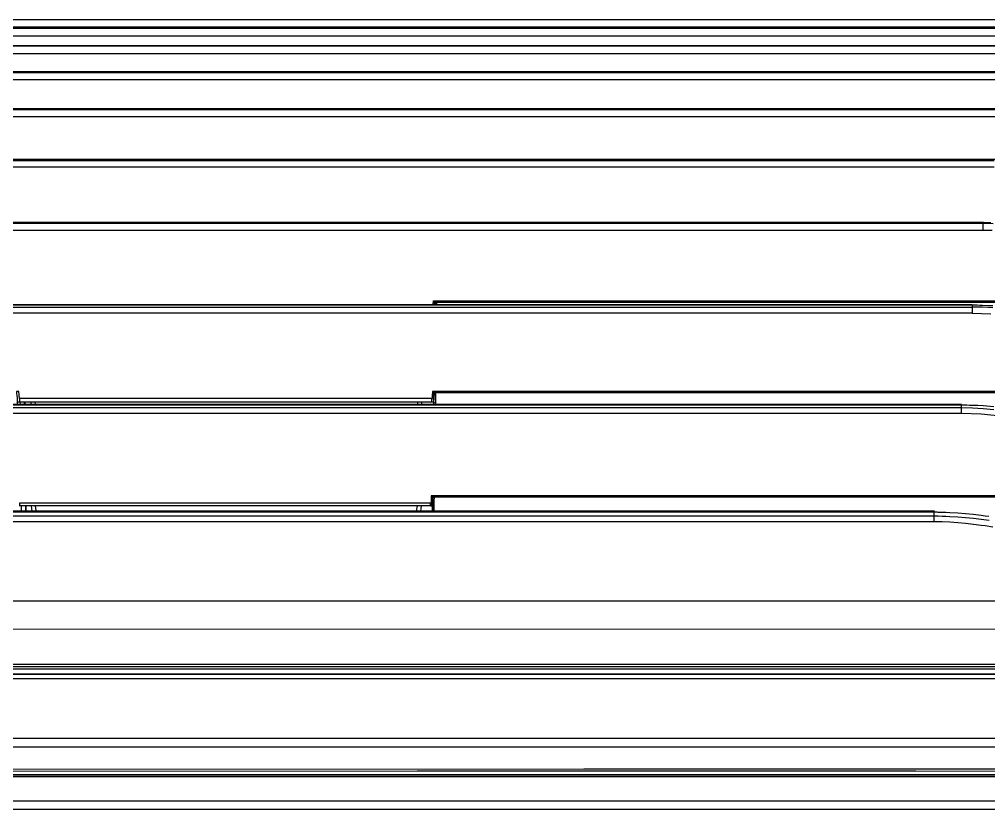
# Model space of a CAD drawing. Header units: millimetres. Extents: x 1291 to 5660, y 748 to 2981.
# Drawn here: x 2188.1 to 2310.5, y 2860.3 to 2960.2 of the extents above; entities that cross this region are included whole.
import ezdxf

# ---------------------------------------------------------------- set-up
doc = ezdxf.new("R2010")
doc.units = ezdxf.units.MM

msp = doc.modelspace()

# ---------------------------------------------------------------- linework, layer by layer
for points in [[(1624.54, 2959.43), (1625.52, 2959.6), (1626.51, 2959.75), (1627.5, 2959.89), (1628.49, 2960), (1629.49, 2960.09), (1630.48, 2960.16), (1630.98, 2960.18), (1631.48, 2960.2), (1631.73, 2960.21), (1631.98, 2960.21), (1632.1, 2960.21), (1632.23, 2960.22), (2318.24, 2960.22), (2318.36, 2960.21), (2318.49, 2960.21), (2318.74, 2960.21), (2318.99, 2960.2), (2319.49, 2960.18), (2319.99, 2960.16), (2320.98, 2960.09), (2321.98, 2960), (2322.97, 2959.89)], [(2320.81, 2958.84), (2319.78, 2958.93), (2318.74, 2959), (2318.22, 2959.02), (2317.7, 2959.04), (2317.44, 2959.05), (2317.18, 2959.05), (2317.05, 2959.05), (2316.92, 2959.05), (1633.55, 2959.05), (1633.42, 2959.05), (1633.3, 2959.05), (1632.77, 2959.04), (1632.25, 2959.02), (1631.73, 2959)], [(1632.48, 2959.28), (2317.99, 2959.28), (2318.78, 2959.27), (2319.57, 2959.24), (2320.35, 2959.2), (2321.14, 2959.13), (2321.93, 2959.06), (2322.71, 2958.97), (2323.1, 2958.92), (2323.49, 2958.87), (2324.28, 2958.75), (2325.84, 2958.48), (2327.39, 2958.18), (2328.93, 2957.85), (2330.47, 2957.5), (2332, 2957.14), (2335.07, 2956.39), (2336.61, 2956.03), (2339.69, 2955.35), (2342.8, 2954.78), (2343.41, 2954.84)], [(2316.65, 2958.08), (1633.81, 2958.08), (1632.96, 2958.07), (1632.11, 2958.04), (1631.26, 2957.99), (1630.42, 2957.93), (1629.57, 2957.85), (1628.73, 2957.76), (1628.3, 2957.7), (1627.88, 2957.65), (1627.46, 2957.59), (1627.04, 2957.53), (1625.36, 2957.25), (1623.69, 2956.94), (1622.03, 2956.61), (1620.37, 2956.24), (1618.71, 2955.87), (1617.06, 2955.49), (1615.4, 2955.12), (1613.74, 2954.75), (1612.08, 2954.4), (1610.41, 2954.08), (1608.74, 2953.79), (1607.06, 2953.54)], [(1634.65, 2956.91), (2315.82, 2956.91), (2316.09, 2956.91), (2316.36, 2956.9), (2316.9, 2956.88), (2317.44, 2956.86), (2318.52, 2956.79), (2319.6, 2956.7)], [(2315.27, 2956.83), (1635.19, 2956.83)], [(1635.19, 2955.92), (2315.27, 2955.92)], [(2314.59, 2953.59), (1635.88, 2953.59)], [(1636.43, 2953.49), (2314.03, 2953.49)], [(2314.03, 2952.59), (1636.43, 2952.59)], [(1637.59, 2948.93), (2312.88, 2948.93)], [(2312.59, 2948.77), (1637.88, 2948.77)], [(2312.59, 2947.88), (1637.88, 2947.88)], [(2311.54, 2942.49), (1638.93, 2942.49)], [(1639.24, 2942.37), (2311.23, 2942.37)], [(2311.23, 2941.51), (1639.24, 2941.51)], [(2309.87, 2934.57), (1640.36, 2934.53)], [(1640.61, 2934.52), (2310.1, 2934.53), (2310.18, 2934.52), (2310.49, 2934.52), (2310.81, 2934.51)], [(2311.14, 2934.37), (2309.87, 2934.4), (1640.61, 2934.4)], [(2309.87, 2933.57), (2309.87, 2934.57)], [(1640.6, 2933.57), (2309.86, 2933.57), (2310.98, 2933.55)], [(2240.47, 2924.45), (2240.45, 2924.48), (2240.43, 2924.53), (2240.42, 2924.55), (2240.4, 2924.57), (2240.4, 2924.58), (2240.4, 2924.6), (2240.39, 2924.6), (2240.39, 2924.61), (2339.2, 2924.61), (2339.23, 2924.62), (2339.27, 2924.62)], [(2240.53, 2924.32), (2240.51, 2924.38), (2240.5, 2924.41), (2240.48, 2924.43)], [(2240.58, 2924.14), (2240.58, 2924.16), (2240.56, 2924.28), (2240.55, 2924.29), (2240.62, 2924.4), (2240.72, 2924.45), (2339.2, 2924.45), (2339.26, 2924.46), (2339.31, 2924.47)], [(2311.08, 2923.98), (2310.43, 2924.01), (2309.77, 2924.04), (2309.44, 2924.05), (2309.12, 2924.06), (1641.35, 2924.06)], [(2308.48, 2924.14), (1641.99, 2924.14)], [(1642.01, 2923.83), (2308.46, 2923.83)], [(2240.55, 2924.29), (2240.54, 2924.31)], [(2240.78, 2924.33), (2240.64, 2924.28), (2240.58, 2924.16)], [(2308.46, 2924.14), (2308.46, 2923.08), (2310.81, 2922.99)], [(2311.1, 2923.73), (2309.78, 2923.81), (2308.46, 2923.84)], [(2308.46, 2923.08), (1642.01, 2923.08)], [(2344.95, 2914.17), (2344.94, 2914.23), (2344.93, 2914.32), (2343.5, 2914.11), (2342.08, 2913.84), (2340.67, 2913.52), (2339.27, 2913.15), (2339.24, 2913.14), (2240.27, 2913.14), (2240.26, 2912.67), (2240.26, 2912.47), (2240.25, 2912.27), (2188.09, 2912.27), (2188.06, 2912.72), (2188.02, 2913.17), (2187.81, 2913.16), (2187.72, 2913.17), (2187.74, 2912.92), (2187.76, 2912.67), (2187.79, 2912.37), (2187.81, 2912.07), (2187.81, 2911.53)], [(2188.12, 2912.27), (2188.12, 2911.86)], [(2240.14, 2912.27), (2240.14, 2911.86)], [(2240.54, 2913), (2240.52, 2913.01), (2240.29, 2913.12)], [(2240.3, 2913.08), (2240.36, 2912.96)], [(2240.33, 2913.11), (2240.31, 2913.12)], [(2240.34, 2912.26), (2240.32, 2912.26)], [(2240.34, 2912.25), (2240.37, 2912.22), (2240.41, 2912.18), (2240.43, 2912.16)], [(2240.38, 2912.24), (2240.37, 2912.24), (2240.37, 2912.24)], [(2240.39, 2912.88), (2240.4, 2912.87), (2240.41, 2912.85)], [(2240.39, 2912.23), (2240.39, 2912.24)], [(2240.43, 2912.19), (2240.43, 2912.2), (2240.43, 2912.2), (2240.42, 2912.21), (2240.41, 2912.21)], [(2240.45, 2913.05), (2240.42, 2913.06)], [(2240.46, 2912.65), (2240.45, 2912.74), (2240.45, 2912.77), (2240.44, 2912.79), (2240.42, 2912.83), (2240.48, 2912.93), (2240.57, 2912.98), (2240.56, 2912.99)], [(2240.45, 2912.15), (2240.44, 2912.18)], [(2240.44, 2912.14), (2240.46, 2912.12)], [(2240.44, 2911.56), (2240.45, 2912.13)], [(2240.45, 2911.58), (2240.46, 2912.65), (2240.46, 2912.58), (2240.46, 2912.32), (2240.45, 2912.13)], [(2240.66, 2912.82), (2240.52, 2912.77), (2240.46, 2912.65)], [(2339.27, 2913.15), (2339.3, 2913.07), (2339.32, 2913), (2339.26, 2912.99), (2339.2, 2912.99), (2240.58, 2912.99), (2240.6, 2912.97), (2240.61, 2912.95)], [(2240.63, 2912.93), (2240.64, 2912.9), (2240.65, 2912.88), (2240.66, 2912.86), (2240.66, 2912.83), (2240.66, 2912.82), (2240.65, 2911.53)], [(2307.14, 2910.41), (2307.14, 2911.53), (1642.67, 2911.53), (1642.67, 2910.41)], [(2311.19, 2911.23), (2309.84, 2911.33), (2309.17, 2911.37), (2308.49, 2911.4), (2308.15, 2911.41), (2307.81, 2911.42), (2307.64, 2911.43), (1642.67, 2911.43)], [(1642.67, 2911.12), (2307.14, 2911.12), (2308.5, 2911.09), (2309.86, 2911.01), (2311.22, 2910.88)], [(2187.75, 2911.77), (2187.8, 2911.8), (2187.85, 2911.82), (2187.91, 2911.84), (2187.97, 2911.85), (2188.04, 2911.86), (2240.22, 2911.86), (2240.28, 2911.85), (2240.35, 2911.83), (2240.4, 2911.82), (2240.46, 2911.8), (2240.53, 2911.76)], [(2188.21, 2911.53), (2188.2, 2911.86)], [(2188.7, 2911.86), (2188.7, 2911.53)], [(2188.81, 2911.53), (2188.8, 2911.86)], [(2189.51, 2911.86), (2189.57, 2911.53)], [(2190.02, 2911.86), (2190.08, 2911.53)], [(2238.4, 2911.53), (2238.46, 2911.86)], [(2238.91, 2911.53), (2238.96, 2911.86)], [(1642.67, 2910.41), (2307.14, 2910.41), (2309.59, 2910.32), (2312.03, 2910.07)], [(2345.29, 2901.14), (2344.91, 2901.09), (2344.53, 2901.04), (2344.15, 2900.98), (2343.77, 2900.92), (2343.39, 2900.85), (2343.02, 2900.78), (2342.65, 2900.7), (2342.27, 2900.62), (2340.77, 2900.26), (2339.3, 2899.83), (2339.25, 2899.82), (2240.4, 2899.82)], [(2339.19, 2899.96), (2240.11, 2899.96), (2240.11, 2899.7), (2240.1, 2899.44), (2240.1, 2899.24), (2240.14, 2899.03), (2240.12, 2898.78), (2240.2, 2898.65), (2240.18, 2898.66), (2240.16, 2898.66), (2240.1, 2898.68), (2240.05, 2898.69), (2188.04, 2898.69)], [(2240.22, 2898.99), (2240.22, 2899.01), (2240.2, 2899.02), (2240.19, 2899.02), (2240.16, 2899.03), (2240.14, 2899.03), (2240.13, 2899.04), (2188.09, 2899.04)], [(2188.12, 2899.04), (2188.12, 2898.69)], [(2188.36, 2898.02), (2188.35, 2898.69)], [(2188.85, 2898.69), (2188.86, 2898.02)], [(2188.96, 2898.03), (2188.95, 2898.69)], [(2189.56, 2898.69), (2189.68, 2898.02)], [(2190.07, 2898.69), (2190.17, 2898.12), (2190.19, 2898.02)], [(2238.28, 2898.02), (2238.4, 2898.69)], [(2238.79, 2898.02), (2238.91, 2898.69)], [(2239.97, 2899.04), (2239.97, 2898.69)], [(2240.2, 2898.65), (2240.22, 2898.64), (2240.24, 2898.63), (2240.29, 2898.6)], [(2240.24, 2898.98), (2240.23, 2898.99)], [(2240.28, 2898.93), (2240.27, 2898.94), (2240.27, 2898.95), (2240.25, 2898.98)], [(2240.48, 2898.03), (2240.5, 2899.58), (2240.36, 2899.53), (2240.3, 2899.42), (2240.28, 2898.05), (2240.29, 2898.86), (2240.29, 2898.9), (2240.28, 2898.92), (2240.28, 2898.93)], [(2240.42, 2899.79), (2240.45, 2899.76), (2240.47, 2899.73), (2240.48, 2899.7), (2240.49, 2899.67), (2240.5, 2899.64), (2240.5, 2899.58)], [(2310.58, 2897.35), (2310.1, 2897.41), (2309.6, 2897.48), (2308.61, 2897.59), (2307.63, 2897.69), (2306.64, 2897.77), (2305.65, 2897.83), (2305.16, 2897.86), (2304.66, 2897.87), (2304.41, 2897.88), (2304.17, 2897.88), (2304.04, 2897.89), (2303.92, 2897.89), (2303.86, 2897.89), (1646.61, 2897.89)], [(2303.69, 2898.02), (1646.77, 2898.02)], [(2303.67, 2896.72), (2303.67, 2898.02)], [(2310.61, 2896.83), (2309.62, 2896.97), (2308.63, 2897.09), (2307.64, 2897.19), (2306.65, 2897.27), (2305.66, 2897.33), (2305.16, 2897.35), (2304.66, 2897.37), (2304.17, 2897.38), (1646.3, 2897.38)], [(1646.8, 2896.73), (2303.67, 2896.73), (2304.67, 2896.71), (2305.66, 2896.66), (2306.65, 2896.6), (2307.64, 2896.51), (2308.63, 2896.4), (2309.62, 2896.27), (2310.11, 2896.2), (2311.1, 2896.05)], [(1613.24, 2886.69), (2335.3, 2886.68)], [(2336.02, 2883.1), (2335.95, 2883.1), (2335.65, 2883.09), (2335.58, 2883.09), (2335.35, 2883.09), (2335.28, 2883.08), (1614.74, 2883.09)], [(1615.72, 2878.7), (2334.75, 2878.7)], [(2336.31, 2877.46), (2336.23, 2877.46), (2336.14, 2877.46), (2336.07, 2877.45), (2335.99, 2877.45), (2335.9, 2877.45), (2335.83, 2877.44), (2335.75, 2877.44), (2335.67, 2877.44), (2335.52, 2877.44), (2335.44, 2877.43), (1615.02, 2877.43)], [(2335.69, 2876.88), (2335.69, 2877.36), (2175.34, 2877.36), (2159.26, 2877.36)], [(2175.34, 2876.87), (2335.69, 2876.88)], [(1700.46, 2869.32), (1929.11, 2869.32), (1974.03, 2869.33), (2205.68, 2869.33), (2228.64, 2869.33), (2343.46, 2869.33), (2343.46, 2865.19)], [(2159.29, 2868.21), (2343.46, 2868.21)], [(1593.69, 2864.46), (2358.38, 2864.47)], [(1593.7, 2864.54), (2358.38, 2864.55)], [(1990.07, 2865.18), (2074.68, 2865.18), (2358.37, 2865.14)], [(2175.34, 2865.42), (2259.4, 2865.43), (2347.64, 2865.43)], [(2175.34, 2864.72), (2358.37, 2864.72)], [(2238.35, 2865.18), (2301.36, 2865.19)], [(2358.12, 2861.36), (1593.95, 2861.35)], [(2358.12, 2860.3), (1593.95, 2860.29)]]:
    msp.add_lwpolyline(points)
for points in [[(2240.38, 2924.14), (2240.38, 2924.21), (2240.39, 2924.61, 0.024196), (2240.72, 2924.45), (2240.75, 2924.43), (2240.76, 2924.41), (2240.77, 2924.4), (2240.78, 2924.36), (2240.78, 2924.33), (2240.78, 2924.14)], [(2240.29, 2898.86), (2240.3, 2899.08), (2240.3, 2899.49), (2240.3, 2899.52), (2240.29, 2899.55), (2240.28, 2899.58), (2240.28, 2899.62), (2240.26, 2899.65), (2240.25, 2899.67), (2240.31, 2899.76), (2240.39, 2899.82, 0.018142), (2240.11, 2899.96, 0.027598), (2240.25, 2899.67)], [(2334.75, 2878.33), (1615.72, 2878.33, -0.22992)], [(2334.75, 2878.07), (1615.72, 2878.07, -0.066748)]]:
    msp.add_lwpolyline(points, format="xyb")

doc.saveas('drawing.dxf')
